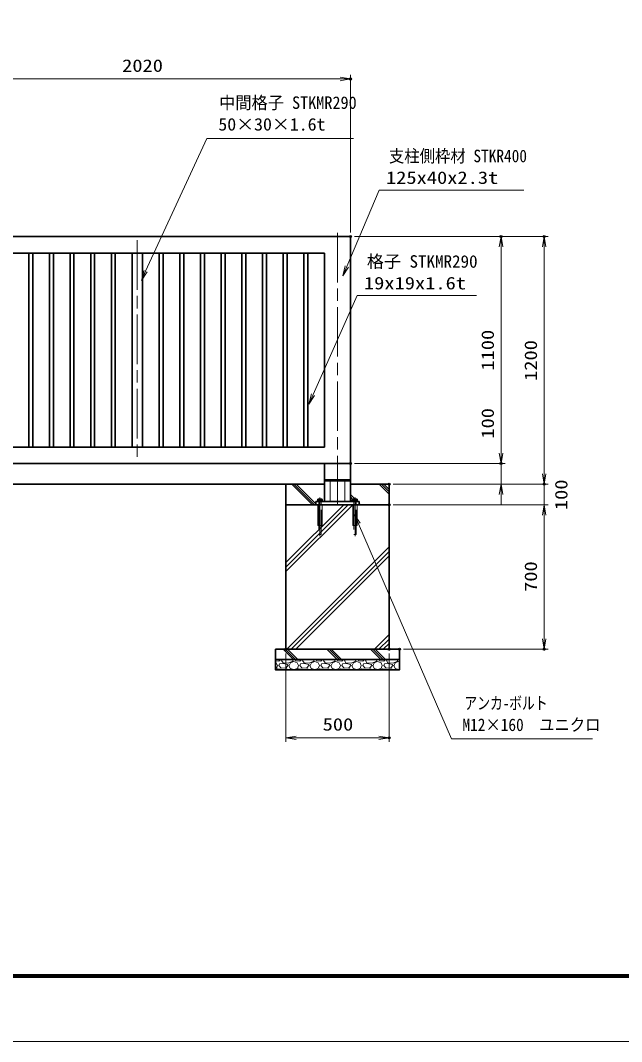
# Model space of a CAD drawing. Units: millimetres at full size. Extents: x -5940 to 5940, y -4200 to 4200.
# Drawn here: x -2560 to 353, y -4200 to 748 of the extents above; entities that cross this region are included whole.
import ezdxf
from ezdxf.enums import TextEntityAlignment as Align

# ---------------------------------------------------------------- set-up
doc = ezdxf.new("R2010")
doc.units = ezdxf.units.MM
doc.header["$LTSCALE"] = 20
doc.header["$PDMODE"] = 32
doc.header["$PDSIZE"] = 10
doc.linetypes.add('DASHED', pattern=[7.5, 6, -1.5])
doc.linetypes.add('USER1', pattern=[18, 12, -1.5, 3, -1.5])
for name, color, linetype, lineweight in [('0-0_D-TTL', 7, 'Continuous', 18), ('0-1_軸線', 200, 'USER1', 15), ('0-2_隠れ線', 140, 'DASHED', 18), ('0-3_外形線', 7, 'Continuous', 35), ('0-4_寸法線', 4, 'Continuous', 18), ('0-5_0', 7, 'Continuous', 18), ('0-8_細線', 2, 'Continuous', 35), ('1-0_ハッチング', 253, 'Continuous', 13)]:
    doc.layers.add(name, color=color, linetype=linetype, lineweight=lineweight)
doc.layers.add('0-6_Defpoints', color=7, linetype='Continuous')
doc.styles.add('ＭＳ ゴシック', font='')
doc.styles.get('ＭＳ ゴシック').set_extended_font_data('MS Gothic')

# ---------------------------------------------------------------- blocks, each defined once
blk = doc.blocks.new('_Open')
at = {"layer": '0-5_0'}
blk.add_line((-20, 3.333), (0, 0), dxfattribs=at)
blk.add_lwpolyline([(-20, -3.333), (0, 0), (-20, 0)], dxfattribs=at)
blk = doc.blocks.new('S30')
at = {"layer": '0-4_寸法線'}
for points in [[(-15301289.9, 54990250.2), (-15315319.7, 54990250.2), (-15318463.1, 54982851.5), (-15318854.1, 54981931.1)], [(-15318616.5, 54982916.7), (-15318854.1, 54981931.1), (-15318309.7, 54982786.3)]]:
    blk.add_lwpolyline(points, dxfattribs=at)
at = {"layer": '0-4_寸法線', "color": 254, "style": 'ＭＳ ゴシック'}
for s, width, p in [('支柱側枠材 STKR400', 0.9, (-15314374.7, 54992589.6)), ('125x40x2.3t', 1.2, (-15314662.7, 54990489.6))]:
    blk.add_text(s, height=1212, dxfattribs=dict(at, width=width)).set_placement(p, align=Align.BOTTOM_LEFT)
blk = doc.blocks.new('S31')
at = {"layer": '0-4_寸法線'}
for points in [[(-15305905.5, 54980028.9), (-15317458.5, 54980028.9), (-15321733.5, 54970430.2), (-15322140.3, 54969516.7)], [(-15321885.7, 54970498), (-15322140.3, 54969516.7), (-15321581.2, 54970362.4)]]:
    blk.add_lwpolyline(points, dxfattribs=at)
at = {"layer": '0-4_寸法線', "color": 254, "style": 'ＭＳ ゴシック'}
blk.add_text('格子 STKMR290', height=1212, dxfattribs=at).set_placement((-15316513.5, 54982368.3), align=Align.BOTTOM_LEFT)
at = {"layer": '0-4_寸法線', "color": 254, "style": 'ＭＳ ゴシック', "width": 1.2}
blk.add_text('19x19x1.6t', height=1212, dxfattribs=at).set_placement((-15316801.5, 54980268.3), align=Align.BOTTOM_LEFT)
blk = doc.blocks.new('PROFSP005ACXU6')
at = {"layer": '0-3_外形線'}
for p, q in [((12, 166), (12, 0)), ((199.9, 103.9), (12, 103.9)), ((12, -166), (12, 0)), ((216, 0), (216, 180)), ((199.9, -103.9), (12, -103.9))]:
    blk.add_line(p, q, dxfattribs=at)
for points in [[(108, 207.8), (12, 207.8), (12, 166), (0, 166), (0, 0)], [(108, -207.8), (12, -207.8), (12, -166), (0, -166), (0, 0)], [(216, 180), (199.9, 207.8), (108, 207.8)], [(216, 0), (216, -180), (199.9, -207.8), (108, -207.8)]]:
    blk.add_lwpolyline(points, dxfattribs=at)
for centre, radius, start, end in [((124, 155.9), 92, 325.61587, 34.38413), ((-127.9, 0), 343.9, 342.41211, 17.58789), ((124, -155.9), 92, 325.61587, 34.38413)]:
    blk.add_arc(centre, radius, start, end, dxfattribs=at)
blk = doc.blocks.new('A$C7A822601')
at = {"layer": '0-5_0', "rotation": 90}
blk.add_blockref('PROFSP005ACXU6', (0, 0), dxfattribs=at)
blk = doc.blocks.new('S42')
at = {"layer": '0-4_寸法線'}
for points in [[(-15294638.9, 54937070.5), (-15308321.3, 54937070.5), (-15317312.7, 54957903.5), (-15317708.9, 54958821.6)], [(-15317159.7, 54957969.5), (-15317708.9, 54958821.6), (-15317465.7, 54957837.5)]]:
    blk.add_lwpolyline(points, dxfattribs=at)
at = {"layer": '0-4_寸法線', "color": 254, "style": 'ＭＳ ゴシック'}
for s, width, p in [('アンカ-ボルト', 0.75, (-15307061.3, 54939567.3)), ('M12×160\u3000ユニクロ', 0.9, (-15307253.3, 54937467.3))]:
    blk.add_text(s, height=1212, dxfattribs=dict(at, width=width)).set_placement(p, align=Align.BOTTOM_LEFT)
blk = doc.blocks.new('S45')
at = {"layer": '0-4_寸法線'}
for points in [[(-15317805.2, 54995261.7), (-15332025.2, 54995261.7), (-15337950.5, 54982395.3), (-15338368.8, 54981487)], [(-15338101.9, 54982465), (-15338368.8, 54981487), (-15337799.1, 54982325.6)]]:
    blk.add_lwpolyline(points, dxfattribs=at)
at = {"layer": '0-4_寸法線', "color": 254, "style": 'ＭＳ ゴシック'}
for s, width, p in [('中間格子 STKMR290', 0.95, (-15330832.4, 54997758.6)), ('50×30×1.6t', 1.05, (-15330909.2, 54995658.6))]:
    blk.add_text(s, height=1212, dxfattribs=dict(at, width=width)).set_placement(p, align=Align.BOTTOM_LEFT)

msp = doc.modelspace()

# ---------------------------------------------------------------- linework, layer by layer
at = {"layer": '0-0_D-TTL'}
for points in [[(-5940, -4200), (5940, -4200), (5940, 4200), (-5940, 4200)], [(-5558.14, 3889.71), (5558.14, 3889.71), (5558.14, -3888.86), (-5558.14, -3888.86)], [(-5554.61, 3886.18), (5554.61, 3886.18), (5554.61, -3885.32), (-5554.61, -3885.32)], [(-5551.07, 3882.64), (5551.07, 3882.64), (5551.07, -3881.79), (-5551.07, -3881.79)], [(-5547.54, 3879.11), (5547.54, 3879.11), (5547.54, -3878.25), (-5547.54, -3878.25)], [(-5544, 3875.57), (5544, 3875.57), (5544, -3874.71), (-5544, -3874.71)]]:
    msp.add_lwpolyline(points, close=True, dxfattribs=at)
at = {"layer": '0-1_軸線'}
for p, q in [((-1023.52, -281.11), (-1023.52, -1617.68)), ((-1993.52, -317.17), (-1993.52, -1381.17)), ((-1108.52, -1563.83), (-1108.52, -1751.71)), ((-938.52, -1563.83), (-938.52, -1751.71))]:
    msp.add_line(p, q, dxfattribs=at)
at = {"layer": '0-2_隠れ線'}
for p, q in [((-1058.52, -1583.17), (-1058.52, -1483.17)), ((-988.52, -1583.17), (-988.52, -1483.17)), ((-1114.52, -1583.17), (-1114.52, -1599.17)), ((-1102.52, -1583.17), (-1102.52, -1599.17)), ((-944.52, -1583.17), (-944.52, -1599.17)), ((-932.52, -1583.17), (-932.52, -1599.17)), ((-1114.52, -1599.17), (-1114.52, -1743.17)), ((-1102.52, -1743.17), (-1102.52, -1599.17)), ((-948.52, -1599.17), (-948.52, -1699.17)), ((-932.52, -1743.17), (-932.52, -1599.17)), ((-928.52, -1699.17), (-928.52, -1599.17)), ((-948.52, -1699.17), (-928.52, -1699.17)), ((-1114.52, -1743.17), (-1102.52, -1743.17))]:
    msp.add_line(p, q, dxfattribs=at)
for points in [[(-1118.52, -1599.17), (-1118.52, -1699.17), (-1098.52, -1699.17), (-1098.52, -1599.17)], [(-944.52, -1599.17), (-944.52, -1743.17), (-932.52, -1743.17)]]:
    msp.add_lwpolyline(points, dxfattribs=at)
at = {"layer": '0-3_外形線'}
for p, q in [((-2981.02, -299.17), (-961.02, -299.17)), ((-961.02, -299.17), (-961.02, -1399.17)), ((-2901.02, -379.17), (-1086.02, -379.17)), ((-1086.02, -379.17), (-1086.02, -1319.17)), ((-1086.02, -1319.17), (-2901.02, -1319.17)), ((-961.02, -1399.17), (-2981.02, -1399.17)), ((-1086.02, -1399.17), (-1086.02, -1583.17)), ((-961.02, -1399.17), (-961.02, -1583.17)), ((-961.02, -1478.17), (-1086.02, -1478.17)), ((-1086.02, -1483.17), (-961.02, -1483.17)), ((-1058.52, -1478.17), (-1058.52, -1483.17)), ((-988.52, -1478.17), (-988.52, -1483.17)), ((-2773.52, -1499.17), (-1273.52, -1499.17)), ((-918.52, -1583.17), (-1128.52, -1583.17)), ((-1128.52, -1583.17), (-1128.52, -1599.17)), ((-918.52, -1583.17), (-918.52, -1599.17)), ((-1128.52, -1599.17), (-918.52, -1599.17))]:
    msp.add_line(p, q, dxfattribs=at)
for points in [[(-2519.27, -1319.17), (-2500.27, -1319.17), (-2500.27, -379.17), (-2519.27, -379.17)], [(-2419.27, -1319.17), (-2400.27, -1319.17), (-2400.27, -379.17), (-2419.27, -379.17)], [(-2319.27, -1319.17), (-2300.27, -1319.17), (-2300.27, -379.17), (-2319.27, -379.17)], [(-2219.27, -1319.17), (-2200.27, -1319.17), (-2200.27, -379.17), (-2219.27, -379.17)], [(-2119.27, -1319.17), (-2100.27, -1319.17), (-2100.27, -379.17), (-2119.27, -379.17)], [(-2018.52, -1319.17), (-1968.52, -1319.17), (-1968.52, -379.17), (-2018.52, -379.17)], [(-1867.77, -1319.17), (-1886.77, -1319.17), (-1886.77, -379.17), (-1867.77, -379.17)], [(-1767.77, -1319.17), (-1786.77, -1319.17), (-1786.77, -379.17), (-1767.77, -379.17)], [(-1667.77, -1319.17), (-1686.77, -1319.17), (-1686.77, -379.17), (-1667.77, -379.17)], [(-1567.77, -1319.17), (-1586.77, -1319.17), (-1586.77, -379.17), (-1567.77, -379.17)], [(-1467.77, -1319.17), (-1486.77, -1319.17), (-1486.77, -379.17), (-1467.77, -379.17)], [(-1367.77, -1319.17), (-1386.77, -1319.17), (-1386.77, -379.17), (-1367.77, -379.17)], [(-1267.77, -1319.17), (-1286.77, -1319.17), (-1286.77, -379.17), (-1267.77, -379.17)], [(-1167.77, -1319.17), (-1186.77, -1319.17), (-1186.77, -379.17), (-1167.77, -379.17)], [(-1273.52, -1599.17), (-773.52, -1599.17), (-773.52, -2299.17), (-1273.52, -2299.17)], [(-1323.52, -2299.17), (-723.52, -2299.17), (-723.52, -2349.17), (-1323.52, -2349.17)], [(-723.52, -2349.17), (-1323.52, -2349.17), (-1323.52, -2399.17), (-723.52, -2399.17)]]:
    msp.add_lwpolyline(points, close=True, dxfattribs=at)
msp.add_lwpolyline([(-961.02, -1499.17), (-773.52, -1499.17), (-773.52, -1599.17), (-1273.52, -1599.17), (-1273.52, -1499.17), (-1086.02, -1499.17)], dxfattribs=at)
at = {"layer": '0-4_寸法線'}
for p, q in [((-2981.02, 464.2), (-961.02, 464.2)), ((-961.02, -279.17), (-961.02, 484.2)), ((-941.02, -299.17), (-211.17, -299.17)), ((-941.02, -299.17), (-2.43, -299.17)), ((-231.17, -1399.17), (-231.17, -299.17)), ((-22.43, -1499.17), (-22.43, -299.17)), ((-231.17, -1349.17), (-231.17, -1299.17)), ((-941.02, -1399.17), (-211.17, -1399.17)), ((-941.02, -1399.17), (-211.17, -1399.17)), ((-231.17, -1499.17), (-231.17, -1399.17)), ((-22.43, -1449.17), (-22.43, -1399.17)), ((-753.52, -1499.17), (-211.17, -1499.17)), ((-753.52, -1499.17), (-2.43, -1499.17)), ((-753.52, -1499.17), (-2.43, -1499.17)), ((-22.43, -1599.17), (-22.43, -1499.17)), ((-231.17, -1549.17), (-231.17, -1599.17)), ((-753.52, -1599.17), (-2.43, -1599.17)), ((-753.52, -1599.17), (-2.43, -1599.17)), ((-22.43, -1599.17), (-22.43, -2299.17)), ((-22.43, -1649.17), (-22.43, -1699.17)), ((-1273.52, -2319.17), (-1273.52, -2747.77)), ((-773.52, -2319.17), (-773.52, -2747.77)), ((-703.52, -2299.17), (-2.43, -2299.17)), ((-1273.52, -2727.77), (-773.52, -2727.77))]:
    msp.add_line(p, q, dxfattribs=at)
at = {"layer": '0-6_Defpoints'}
for p in [(-961.02, 464.2), (-961.02, -299.17), (-961.02, -299.17), (-231.17, -299.17), (-22.43, -299.17), (-961.02, -1399.17), (-231.17, -1399.17), (-773.52, -1499.17), (-22.43, -1499.17), (-773.52, -1599.17), (-1273.52, -2299.17), (-773.52, -2299.17), (-723.52, -2299.17), (-22.43, -2299.17), (-773.52, -2727.77)]:
    msp.add_point(p, dxfattribs=at)
at = {"layer": '1-0_ハッチング'}
for p, q in [((-1145.39, -1599.17), (-1245.39, -1499.17)), ((-1134.52, -1599.17), (-1234.52, -1499.17)), ((-1128.52, -1594.28), (-1223.64, -1499.17)), ((-773.52, -1546.77), (-821.13, -1499.17)), ((-773.52, -1535.89), (-810.25, -1499.17)), ((-773.52, -1525.02), (-799.38, -1499.17)), ((-938.31, -1572.37), (-961.02, -1549.65)), ((-948.58, -1572.97), (-961.02, -1560.53)), ((-949.26, -1583.17), (-961.02, -1571.4)), ((-927.51, -1583.17), (-928.13, -1582.54)), ((-1273.52, -1879.15), (-993.55, -1599.17)), ((-1273.52, -1900.9), (-971.8, -1599.17)), ((-1273.52, -1922.65), (-950.05, -1599.17)), ((-911.51, -1599.17), (-918.52, -1592.15)), ((-1269.28, -2299.17), (-773.52, -1803.41)), ((-1247.53, -2299.17), (-773.52, -1825.16)), ((-1225.78, -2299.17), (-773.52, -1846.91)), ((-845.02, -2299.17), (-773.52, -2227.67)), ((-823.27, -2299.17), (-773.52, -2249.42)), ((-801.52, -2299.17), (-773.52, -2271.17)), ((-1237.45, -2349.17), (-1287.45, -2299.17)), ((-1226.58, -2349.17), (-1276.58, -2299.17)), ((-1215.7, -2349.17), (-1265.7, -2299.17)), ((-1025.32, -2349.17), (-1075.32, -2299.17)), ((-1014.44, -2349.17), (-1064.44, -2299.17)), ((-1003.57, -2349.17), (-1053.57, -2299.17)), ((-813.19, -2349.17), (-863.19, -2299.17)), ((-802.31, -2349.17), (-852.31, -2299.17)), ((-791.44, -2349.17), (-841.44, -2299.17)), ((-1323.52, -2355.17), (-1307.51, -2355.93)), ((-1323.52, -2364.02), (-1320.72, -2365.07)), ((-1320.72, -2365.07), (-1314.62, -2378.28)), ((-1307.51, -2355.93), (-1298.76, -2349.17)), ((-1307.51, -2378.28), (-1304.46, -2370.15)), ((-1285.16, -2368.12), (-1304.46, -2370.15)), ((-1294.3, -2352.88), (-1290.96, -2349.17)), ((-1287.19, -2365.07), (-1294.3, -2352.88)), ((-1261.79, -2367.1), (-1287.19, -2365.07)), ((-1264.84, -2373.2), (-1285.16, -2368.12)), ((-1263.82, -2378.28), (-1264.84, -2373.2)), ((-1240.45, -2355.93), (-1261.79, -2367.1)), ((-1257.72, -2378.28), (-1251.63, -2364.06)), ((-1251.63, -2364.06), (-1235.37, -2358.98)), ((-1238.52, -2349.17), (-1240.45, -2355.93)), ((-1235.37, -2358.98), (-1219.12, -2365.07)), ((-1229.66, -2349.17), (-1227.24, -2354.91)), ((-1227.24, -2354.91), (-1205.91, -2355.93)), ((-1219.12, -2365.07), (-1213.02, -2378.28)), ((-1205.91, -2355.93), (-1197.16, -2349.17)), ((-1205.91, -2378.28), (-1202.86, -2370.15)), ((-1183.56, -2368.12), (-1202.86, -2370.15)), ((-1192.7, -2352.88), (-1189.36, -2349.17)), ((-1185.59, -2365.07), (-1192.7, -2352.88)), ((-1160.19, -2367.1), (-1185.59, -2365.07)), ((-1163.24, -2373.2), (-1183.56, -2368.12)), ((-1162.22, -2378.28), (-1163.24, -2373.2)), ((-1138.85, -2355.93), (-1160.19, -2367.1)), ((-1156.12, -2378.28), (-1150.03, -2364.06)), ((-1150.03, -2364.06), (-1133.77, -2358.98)), ((-1136.92, -2349.17), (-1138.85, -2355.93)), ((-1133.77, -2358.98), (-1117.52, -2365.07)), ((-1128.06, -2349.17), (-1125.64, -2354.91)), ((-1125.64, -2354.91), (-1104.31, -2355.93)), ((-1117.52, -2365.07), (-1111.42, -2378.28)), ((-1104.31, -2355.93), (-1095.56, -2349.17)), ((-1104.31, -2378.28), (-1101.26, -2370.15)), ((-1081.96, -2368.12), (-1101.26, -2370.15)), ((-1091.1, -2352.88), (-1087.76, -2349.17)), ((-1083.99, -2365.07), (-1091.1, -2352.88)), ((-1058.59, -2367.1), (-1083.99, -2365.07)), ((-1061.64, -2373.2), (-1081.96, -2368.12)), ((-1060.62, -2378.28), (-1061.64, -2373.2)), ((-1037.25, -2355.93), (-1058.59, -2367.1)), ((-1054.52, -2378.28), (-1048.43, -2364.06)), ((-1048.43, -2364.06), (-1032.17, -2358.98)), ((-1035.32, -2349.17), (-1037.25, -2355.93)), ((-1032.17, -2358.98), (-1015.92, -2365.07)), ((-1026.46, -2349.17), (-1024.04, -2354.91)), ((-1024.04, -2354.91), (-1002.71, -2355.93)), ((-1015.92, -2365.07), (-1009.82, -2378.28)), ((-1002.71, -2355.93), (-993.96, -2349.17)), ((-1002.71, -2378.28), (-999.66, -2370.15)), ((-980.36, -2368.12), (-999.66, -2370.15)), ((-989.5, -2352.88), (-986.16, -2349.17)), ((-982.39, -2365.07), (-989.5, -2352.88)), ((-956.99, -2367.1), (-982.39, -2365.07)), ((-960.04, -2373.2), (-980.36, -2368.12)), ((-959.02, -2378.28), (-960.04, -2373.2)), ((-935.65, -2355.93), (-956.99, -2367.1)), ((-952.92, -2378.28), (-946.83, -2364.06)), ((-946.83, -2364.06), (-930.57, -2358.98)), ((-933.72, -2349.17), (-935.65, -2355.93)), ((-930.57, -2358.98), (-914.32, -2365.07)), ((-924.86, -2349.17), (-922.44, -2354.91)), ((-922.44, -2354.91), (-901.11, -2355.93)), ((-914.32, -2365.07), (-908.22, -2378.28)), ((-901.11, -2355.93), (-892.36, -2349.17)), ((-901.11, -2378.28), (-898.06, -2370.15)), ((-878.76, -2368.12), (-898.06, -2370.15)), ((-887.9, -2352.88), (-884.56, -2349.17)), ((-880.79, -2365.07), (-887.9, -2352.88)), ((-855.39, -2367.1), (-880.79, -2365.07)), ((-858.44, -2373.2), (-878.76, -2368.12)), ((-857.42, -2378.28), (-858.44, -2373.2)), ((-834.05, -2355.93), (-855.39, -2367.1)), ((-851.32, -2378.28), (-845.23, -2364.06)), ((-845.23, -2364.06), (-828.97, -2358.98)), ((-832.12, -2349.17), (-834.05, -2355.93)), ((-828.97, -2358.98), (-812.72, -2365.07)), ((-823.26, -2349.17), (-820.84, -2354.91)), ((-820.84, -2354.91), (-799.51, -2355.93)), ((-812.72, -2365.07), (-806.62, -2378.28)), ((-799.51, -2355.93), (-790.76, -2349.17)), ((-799.51, -2378.28), (-796.46, -2370.15)), ((-777.16, -2368.12), (-796.46, -2370.15)), ((-786.3, -2352.88), (-782.96, -2349.17)), ((-779.19, -2365.07), (-786.3, -2352.88)), ((-753.79, -2367.1), (-779.19, -2365.07)), ((-756.84, -2373.2), (-777.16, -2368.12)), ((-755.82, -2378.28), (-756.84, -2373.2)), ((-732.45, -2355.93), (-753.79, -2367.1)), ((-749.72, -2378.28), (-743.63, -2364.06)), ((-743.63, -2364.06), (-727.37, -2358.98)), ((-730.52, -2349.17), (-732.45, -2355.93)), ((-727.37, -2358.98), (-723.52, -2360.42)), ((-1323.52, -2393.63), (-1319.7, -2392.5)), ((-1319.7, -2392.5), (-1314.62, -2378.28)), ((-1312.59, -2394.54), (-1317.66, -2399.17)), ((-1288.2, -2396.57), (-1312.59, -2394.54)), ((-1296.33, -2390.47), (-1307.51, -2378.28)), ((-1272.96, -2388.44), (-1296.33, -2390.47)), ((-1286.62, -2399.17), (-1288.2, -2396.57)), ((-1270.93, -2394.54), (-1278.04, -2397.58)), ((-1278.04, -2397.58), (-1277.41, -2399.17)), ((-1263.82, -2378.28), (-1272.96, -2388.44)), ((-1258.74, -2398.6), (-1270.93, -2394.54)), ((-1259.68, -2399.17), (-1258.74, -2398.6)), ((-1258.74, -2378.28), (-1252.64, -2392.5)), ((-1252.64, -2392.5), (-1235.37, -2397.58)), ((-1235.37, -2397.58), (-1218.1, -2392.5)), ((-1218.1, -2392.5), (-1213.02, -2378.28)), ((-1210.99, -2394.54), (-1216.06, -2399.17)), ((-1186.6, -2396.57), (-1210.99, -2394.54)), ((-1194.73, -2390.47), (-1205.91, -2378.28)), ((-1171.36, -2388.44), (-1194.73, -2390.47)), ((-1185.02, -2399.17), (-1186.6, -2396.57)), ((-1169.33, -2394.54), (-1176.44, -2397.58)), ((-1176.44, -2397.58), (-1175.81, -2399.17)), ((-1162.22, -2378.28), (-1171.36, -2388.44)), ((-1157.14, -2398.6), (-1169.33, -2394.54)), ((-1158.08, -2399.17), (-1157.14, -2398.6)), ((-1157.14, -2378.28), (-1151.04, -2392.5)), ((-1151.04, -2392.5), (-1133.77, -2397.58)), ((-1133.77, -2397.58), (-1116.5, -2392.5)), ((-1116.5, -2392.5), (-1111.42, -2378.28)), ((-1109.39, -2394.54), (-1114.46, -2399.17)), ((-1085, -2396.57), (-1109.39, -2394.54)), ((-1093.13, -2390.47), (-1104.31, -2378.28)), ((-1069.76, -2388.44), (-1093.13, -2390.47)), ((-1083.42, -2399.17), (-1085, -2396.57)), ((-1067.73, -2394.54), (-1074.84, -2397.58)), ((-1074.84, -2397.58), (-1074.21, -2399.17)), ((-1060.62, -2378.28), (-1069.76, -2388.44)), ((-1055.54, -2398.6), (-1067.73, -2394.54)), ((-1056.48, -2399.17), (-1055.54, -2398.6)), ((-1055.54, -2378.28), (-1049.44, -2392.5)), ((-1049.44, -2392.5), (-1032.17, -2397.58)), ((-1032.17, -2397.58), (-1014.9, -2392.5)), ((-1014.9, -2392.5), (-1009.82, -2378.28)), ((-1007.79, -2394.54), (-1012.86, -2399.17)), ((-983.4, -2396.57), (-1007.79, -2394.54)), ((-991.53, -2390.47), (-1002.71, -2378.28)), ((-968.16, -2388.44), (-991.53, -2390.47)), ((-981.82, -2399.17), (-983.4, -2396.57)), ((-966.13, -2394.54), (-973.24, -2397.58)), ((-973.24, -2397.58), (-972.61, -2399.17)), ((-959.02, -2378.28), (-968.16, -2388.44)), ((-953.94, -2398.6), (-966.13, -2394.54)), ((-954.88, -2399.17), (-953.94, -2398.6)), ((-953.94, -2378.28), (-947.84, -2392.5)), ((-947.84, -2392.5), (-930.57, -2397.58)), ((-930.57, -2397.58), (-913.3, -2392.5)), ((-913.3, -2392.5), (-908.22, -2378.28)), ((-906.19, -2394.54), (-911.26, -2399.17)), ((-881.8, -2396.57), (-906.19, -2394.54)), ((-889.93, -2390.47), (-901.11, -2378.28)), ((-866.56, -2388.44), (-889.93, -2390.47)), ((-880.22, -2399.17), (-881.8, -2396.57)), ((-864.53, -2394.54), (-871.64, -2397.58)), ((-871.64, -2397.58), (-871.01, -2399.17)), ((-857.42, -2378.28), (-866.56, -2388.44)), ((-852.34, -2398.6), (-864.53, -2394.54)), ((-853.28, -2399.17), (-852.34, -2398.6)), ((-852.34, -2378.28), (-846.24, -2392.5)), ((-846.24, -2392.5), (-828.97, -2397.58)), ((-828.97, -2397.58), (-811.7, -2392.5)), ((-811.7, -2392.5), (-806.62, -2378.28)), ((-804.59, -2394.54), (-809.66, -2399.17)), ((-780.2, -2396.57), (-804.59, -2394.54)), ((-788.33, -2390.47), (-799.51, -2378.28)), ((-764.96, -2388.44), (-788.33, -2390.47)), ((-778.62, -2399.17), (-780.2, -2396.57)), ((-762.93, -2394.54), (-770.04, -2397.58)), ((-770.04, -2397.58), (-769.41, -2399.17)), ((-755.82, -2378.28), (-764.96, -2388.44)), ((-750.74, -2398.6), (-762.93, -2394.54)), ((-751.68, -2399.17), (-750.74, -2398.6)), ((-750.74, -2378.28), (-744.64, -2392.5)), ((-744.64, -2392.5), (-727.37, -2397.58)), ((-727.37, -2397.58), (-723.52, -2396.45))]:
    msp.add_line(p, q, dxfattribs=at)

# ---------------------------------------------------------------- block references
at = {"layer": '0-4_寸法線'}
for name, p, xscale, yscale in [('_Open', (-961.02, 464.2), 2.5, 2.5), ('S45', (764944.5, -2749586.79), 0.05, 0.05), ('S30', (764944.5, -2749586.79), 0.05, 0.05), ('S31', (764944.5, -2749586.79), 0.05, 0.05), ('S42', (764944.5, -2749586.79), 0.05, 0.05), ('_Open', (-773.52, -2727.77), 2.5, 2.5)]:
    msp.add_blockref(name, p, dxfattribs=dict(at, xscale=xscale, yscale=yscale))
at = {"layer": '0-4_寸法線', "xscale": 2.5, "yscale": 2.5}
for p, rotation in [((-231.17, -299.17), 90), ((-22.43, -299.17), 90), ((-231.17, -1399.17), 270), ((-231.17, -1399.17), 270), ((-22.43, -1499.17), 270), ((-22.43, -1499.17), 270), ((-231.17, -1499.17), 90), ((-22.43, -1599.17), 90), ((-22.43, -1599.17), 90), ((-22.43, -2299.17), 270), ((-1273.52, -2727.77), 180)]:
    msp.add_blockref('_Open', p, dxfattribs=dict(at, rotation=rotation))
at = {"layer": '0-8_細線', "xscale": 0.05, "yscale": 0.05}
for p in [(-1108.52, -1583.17), (-938.52, -1583.17)]:
    msp.add_blockref('A$C7A822601', p, dxfattribs=at)

# ---------------------------------------------------------------- texts
at = {"layer": '0-4_寸法線', "color": 254, "style": 'ＭＳ ゴシック', "width": 1.2}
for s, p in [('2020', (-2067.02, 480.54)), ('500', (-1095.52, -2711.42))]:
    msp.add_text(s, height=60.56, dxfattribs=at).set_placement(p, align=Align.BOTTOM_LEFT)
for s, p in [('1100', (-247.51, -948.77)), ('1200', (-38.78, -998.77)), ('100', (-247.51, -1278.57)), ('100', (108.75, -1624.77)), ('700', (-38.78, -2021.17))]:
    msp.add_text(s, height=60.56, rotation=90, dxfattribs=at).set_placement(p, align=Align.BOTTOM_LEFT)

doc.saveas('drawing.dxf')
